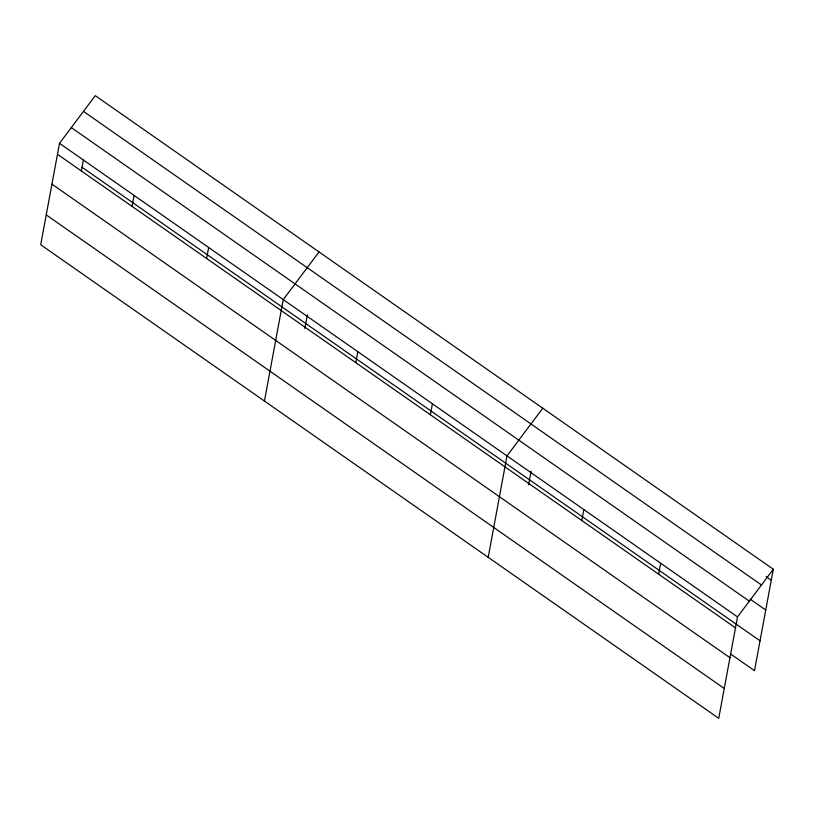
<?xml version="1.0" encoding="UTF-8"?>
<svg xmlns="http://www.w3.org/2000/svg" width="814" height="814" viewBox="0 0 814 814"><rect width="100%" height="100%" fill="white"/><g stroke="black" fill="none" stroke-linecap="round" stroke-linejoin="round"><path stroke-width="1.22" d="M59.503 143.325L40.7 244.76L718.721 718.345L737.515 616.91L773.3 569.24L95.279 95.655L59.503 143.325L737.515 616.91M81.329 170.96L83.384 159.849M132.051 206.38L134.086 195.421M206.634 258.465L208.659 247.517M264.448 401.037L283.241 299.613L319.027 251.943M304.843 328.49L307.356 314.906M355.799 362.657L357.824 351.699M430.382 414.753L432.407 403.795M488.197 557.325L506.99 455.891L542.775 408.221M528.581 484.778L531.104 471.184M581.807 520.522L583.831 509.564M658.648 574.196L660.673 563.237M773.3 569.24L754.497 670.675L730.616 653.988M766.076 576.566L771.265 580.199M83.476 111.386L761.487 584.971M750.162 599.175L765.74 610.052M71.306 127.595L749.328 601.18M82.021 167.236L760.032 640.811M57.468 154.284L735.49 627.869M51.933 184.137L729.955 657.722M46.235 214.896L724.256 688.481"/></g></svg>
